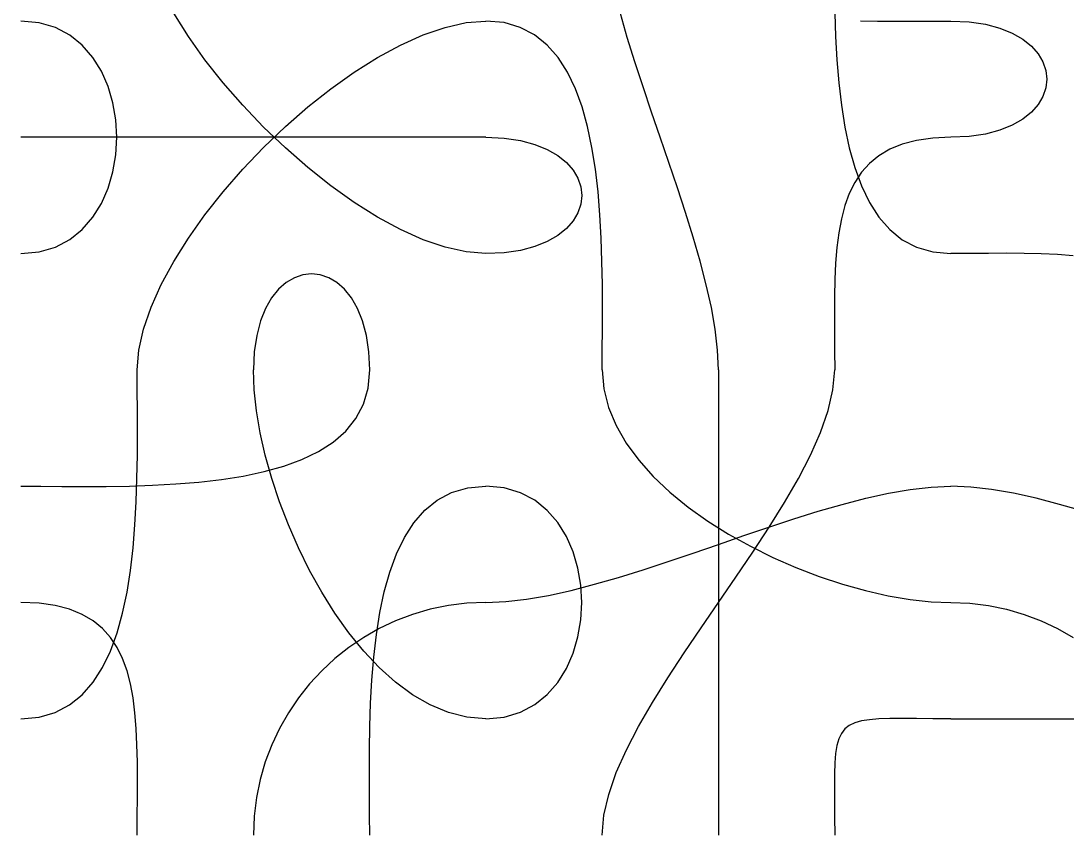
# Model space of a CAD drawing. Header units: metres. Extents: x -250 to 250, y -250 to 250.
# Drawn here: x -250 to -137.5, y -250 to -162.5 of the extents above; entities that cross this region are included whole.
import ezdxf

# ---------------------------------------------------------------- set-up
doc = ezdxf.new("R2010")
doc.units = ezdxf.units.M

msp = doc.modelspace()

# ---------------------------------------------------------------- linework, layer by layer
for p, q in [((-231.99878, -164.16374, -519.61523), (-233.57425, -161.66014, -519.61523)), ((-184.79994, -164.265, -519.61523), (-185.54681, -161.67969, -519.61523)), ((-162.48045, -161.66016, -519.61523), (-162.39873, -164.16374, -519.61523)), ((-248.0406, -162.6812, -519.61523), (-249.99997, -162.49994, -519.61523)), ((-246.28748, -163.19995, -519.61523), (-248.0406, -162.6812, -519.61523)), ((-204.39119, -163.17874, -519.61523), (-202.13321, -162.6739, -519.61523)), ((-202.13321, -162.6739, -519.61523), (-199.99994, -162.5, -519.61523)), ((-198.04791, -162.6739, -519.61523), (-199.99994, -162.5, -519.61523)), ((-196.3087, -163.17874, -519.61523), (-198.04791, -162.6739, -519.61523)), ((-159.70697, -162.48042, -519.61523), (-157.87993, -162.51996, -519.61523)), ((-157.87993, -162.51996, -519.61523), (-155.98914, -162.5295, -519.61523)), ((-155.98914, -162.5295, -519.61523), (-154.04115, -162.52121, -519.61523)), ((-154.04115, -162.52121, -519.61523), (-152.04254, -162.50731, -519.61523)), ((-152.04254, -162.50731, -519.61523), (-149.99988, -162.49997, -519.61523)), ((-150, -162.5, -519.61523), (-148.04062, -162.59062, -519.61523)), ((-148.04062, -162.59062, -519.61523), (-146.28749, -162.84999, -519.61523)), ((-146.28749, -162.84999, -519.61523), (-144.74062, -163.25937, -519.61523)), ((-244.7406, -164.0187, -519.61523), (-246.28748, -163.19995, -519.61523)), ((-243.4, -165.09996, -519.61523), (-244.7406, -164.0187, -519.61523)), ((-230.21893, -166.66547, -519.61523), (-231.99878, -164.16374, -519.61523)), ((-209.17996, -165.07999, -519.61523), (-206.74854, -163.98921, -519.61523)), ((-206.74854, -163.98921, -519.61523), (-204.39119, -163.17874, -519.61523)), ((-194.77011, -163.98921, -519.61523), (-196.3087, -163.17874, -519.61523)), ((-193.41995, -165.07999, -519.61523), (-194.77011, -163.98921, -519.61523)), ((-162.39873, -164.16374, -519.61523), (-162.26263, -166.66547, -519.61523)), ((-144.74062, -163.25937, -519.61523), (-143.4, -163.79999, -519.61523)), ((-143.4, -163.79999, -519.61523), (-142.26562, -164.45311, -519.61523)), ((-242.26561, -166.40622, -519.61523), (-243.4, -165.09996, -519.61523)), ((-211.66013, -166.42577, -519.61523), (-209.17996, -165.07999, -519.61523)), ((-192.24606, -166.42577, -519.61523), (-193.41995, -165.07999, -519.61523)), ((-183.97807, -166.90282, -519.61523), (-184.79994, -164.265, -519.61523)), ((-142.26562, -164.45311, -519.61523), (-141.3375, -165.19998, -519.61523)), ((-141.3375, -165.19998, -519.61523), (-140.61562, -166.02185, -519.61523)), ((-241.3375, -167.89998, -519.61523), (-242.26561, -166.40622, -519.61523)), ((-214.16373, -168.00124, -519.61523), (-211.66013, -166.42577, -519.61523)), ((-191.2362, -168.00124, -519.61523), (-192.24606, -166.42577, -519.61523)), ((-140.61562, -166.02185, -519.61523), (-140.09999, -166.89998, -519.61523)), ((-228.26001, -169.14, -519.61523), (-230.21893, -166.66547, -519.61523)), ((-183.09995, -169.58, -519.61523), (-183.97807, -166.90282, -519.61523)), ((-162.26263, -166.66547, -519.61523), (-162.05997, -169.14, -519.61523)), ((-140.09999, -166.89998, -519.61523), (-139.79062, -167.8156, -519.61523)), ((-240.61562, -169.54373, -519.61523), (-241.3375, -167.89998, -519.61523)), ((-216.66544, -169.78108, -519.61523), (-214.16373, -168.00124, -519.61523)), ((-190.37825, -169.78108, -519.61523), (-191.2362, -168.00124, -519.61523)), ((-139.79062, -167.8156, -519.61523), (-139.6875, -168.74997, -519.61523)), ((-240.09999, -171.29999, -519.61523), (-240.61562, -169.54373, -519.61523)), ((-226.14737, -171.56203, -519.61523), (-228.26001, -169.14, -519.61523)), ((-219.13998, -171.73999, -519.61523), (-216.66544, -169.78108, -519.61523)), ((-189.65997, -171.73999, -519.61523), (-190.37825, -169.78108, -519.61523)), ((-182.18433, -172.28345, -519.61523), (-183.09995, -169.58, -519.61523)), ((-162.05997, -169.14, -519.61523), (-161.77856, -171.56203, -519.61523)), ((-139.79062, -169.68434, -519.61523), (-140.09999, -170.59996, -519.61523)), ((-139.6875, -168.74997, -519.61523), (-139.79062, -169.68434, -519.61523)), ((-140.09999, -170.59996, -519.61523), (-140.61562, -171.47809, -519.61523)), ((-239.79062, -173.13123, -519.61523), (-240.09999, -171.29999, -519.61523)), ((-223.90627, -173.90625, -519.61523), (-226.14737, -171.56203, -519.61523)), ((-221.56201, -173.85265, -519.61523), (-219.13998, -171.73999, -519.61523)), ((-189.06918, -173.85265, -519.61523), (-189.65997, -171.73999, -519.61523)), ((-161.77856, -171.56203, -519.61523), (-161.40622, -173.90625, -519.61523)), ((-140.61562, -171.47809, -519.61523), (-141.3375, -172.29996, -519.61523)), ((-239.6875, -174.99998, -519.61523), (-239.79062, -173.13123, -519.61523)), ((-181.24997, -175, -519.61523), (-182.18433, -172.28345, -519.61523)), ((-142.26561, -173.04683, -519.61523), (-143.39998, -173.69995, -519.61523)), ((-141.3375, -172.29996, -519.61523), (-142.26561, -173.04683, -519.61523)), ((-221.56204, -176.14734, -519.61523), (-223.90627, -173.90625, -519.61523)), ((-223.90623, -176.09375, -519.61523), (-221.56201, -173.85265, -519.61523)), ((-188.59372, -176.09375, -519.61523), (-189.06918, -173.85265, -519.61523)), ((-161.40622, -173.90625, -519.61523), (-160.93074, -176.14734, -519.61523)), ((-144.7406, -174.24057, -519.61523), (-146.28748, -174.64993, -519.61523)), ((-143.39998, -173.69995, -519.61523), (-144.7406, -174.24057, -519.61523)), ((-247.87405, -174.99991, -519.61523), (-250, -174.99991, -519.61523)), ((-245.62999, -174.99992, -519.61523), (-247.87405, -174.99991, -519.61523)), ((-243.28093, -174.99994, -519.61523), (-245.62999, -174.99992, -519.61523)), ((-240.84, -174.99994, -519.61523), (-243.28093, -174.99994, -519.61523)), ((-238.32031, -174.99994, -519.61523), (-240.84, -174.99994, -519.61523)), ((-239.79062, -176.86874, -519.61523), (-239.6875, -174.99998, -519.61523)), ((-235.73499, -174.99995, -519.61523), (-238.32031, -174.99994, -519.61523)), ((-233.09718, -174.99997, -519.61523), (-235.73499, -174.99995, -519.61523)), ((-230.42, -174.99997, -519.61523), (-233.09718, -174.99997, -519.61523)), ((-227.71655, -174.99997, -519.61523), (-230.42, -174.99997, -519.61523)), ((-225, -174.99998, -519.61523), (-227.71655, -174.99997, -519.61523)), ((-222.28345, -175, -519.61523), (-225, -174.99998, -519.61523)), ((-219.58, -175, -519.61523), (-222.28345, -175, -519.61523)), ((-216.90282, -175, -519.61523), (-219.58, -175, -519.61523)), ((-214.26501, -175, -519.61523), (-216.90282, -175, -519.61523)), ((-211.67969, -175, -519.61523), (-214.26501, -175, -519.61523)), ((-209.16, -175, -519.61523), (-211.67969, -175, -519.61523)), ((-206.71906, -175, -519.61523), (-209.16, -175, -519.61523)), ((-204.37, -175, -519.61523), (-206.71906, -175, -519.61523)), ((-202.12595, -175, -519.61523), (-204.37, -175, -519.61523)), ((-200, -175, -519.61523), (-202.12595, -175, -519.61523)), ((-200, -175, -519.61523), (-198.04062, -175.09062, -519.61523)), ((-198.04062, -175.09062, -519.61523), (-196.2875, -175.35, -519.61523)), ((-196.2875, -175.35, -519.61523), (-194.74063, -175.75937, -519.61523)), ((-180.31558, -177.71657, -519.61523), (-181.24997, -175, -519.61523)), ((-153.69124, -175.32875, -519.61523), (-155.22983, -175.72984, -519.61523)), ((-151.95203, -175.08328, -519.61523), (-153.69124, -175.32875, -519.61523)), ((-150, -175, -519.61523), (-151.95203, -175.08328, -519.61523)), ((-148.0406, -174.9093, -519.61523), (-149.99997, -174.99994, -519.61523)), ((-146.28748, -174.64993, -519.61523), (-148.0406, -174.9093, -519.61523)), ((-226.14734, -178.43796, -519.61523), (-223.90623, -176.09375, -519.61523)), ((-219.14001, -178.26, -519.61523), (-221.56204, -176.14734, -519.61523)), ((-194.74063, -175.75937, -519.61523), (-193.4, -176.29999, -519.61523)), ((-193.4, -176.29999, -519.61523), (-192.26562, -176.95311, -519.61523)), ((-188.22137, -178.43796, -519.61523), (-188.59372, -176.09375, -519.61523)), ((-160.93074, -176.14734, -519.61523), (-160.33995, -178.25998, -519.61523)), ((-156.57999, -176.28, -519.61523), (-157.75389, -176.97266, -519.61523)), ((-155.22983, -175.72984, -519.61523), (-156.57999, -176.28, -519.61523)), ((-240.1, -178.69998, -519.61523), (-239.79062, -176.86874, -519.61523)), ((-192.26562, -176.95311, -519.61523), (-191.3375, -177.69998, -519.61523)), ((-191.3375, -177.69998, -519.61523), (-190.61563, -178.52185, -519.61523)), ((-179.39996, -180.42001, -519.61523), (-180.31558, -177.71657, -519.61523)), ((-157.75389, -176.97266, -519.61523), (-158.76373, -177.80124, -519.61523)), ((-240.61563, -180.45624, -519.61523), (-240.1, -178.69998, -519.61523)), ((-228.25998, -180.86, -519.61523), (-226.14734, -178.43796, -519.61523)), ((-216.66547, -180.2189, -519.61523), (-219.14001, -178.26, -519.61523)), ((-190.61563, -178.52185, -519.61523), (-190.1, -179.39996, -519.61523)), ((-187.93997, -180.86, -519.61523), (-188.22137, -178.43796, -519.61523)), ((-159.6217, -178.7592, -519.61523), (-160.33998, -179.83998, -519.61523)), ((-160.33995, -178.25998, -519.61523), (-159.62166, -180.2189, -519.61523)), ((-158.76373, -177.80124, -519.61523), (-159.6217, -178.7592, -519.61523)), ((-190.1, -179.39996, -519.61523), (-189.79062, -180.31558, -519.61523)), ((-160.33998, -179.83998, -519.61523), (-160.93076, -181.03702, -519.61523)), ((-241.3375, -182.09999, -519.61523), (-240.61563, -180.45624, -519.61523)), ((-230.2189, -183.33453, -519.61523), (-228.25998, -180.86, -519.61523)), ((-214.16376, -181.99875, -519.61523), (-216.66547, -180.2189, -519.61523)), ((-189.79062, -180.31558, -519.61523), (-189.6875, -181.24997, -519.61523)), ((-187.73734, -183.33453, -519.61523), (-187.93997, -180.86, -519.61523)), ((-178.52185, -183.0972, -519.61523), (-179.39996, -180.42001, -519.61523)), ((-160.93076, -181.03702, -519.61523), (-161.40622, -182.34372, -519.61523)), ((-159.62166, -180.2189, -519.61523), (-158.76369, -181.99873, -519.61523)), ((-242.26562, -183.59375, -519.61523), (-241.3375, -182.09999, -519.61523)), ((-211.66016, -183.57422, -519.61523), (-214.16376, -181.99875, -519.61523)), ((-189.79062, -182.18433, -519.61523), (-190.09999, -183.09995, -519.61523)), ((-189.6875, -181.24997, -519.61523), (-189.79062, -182.18433, -519.61523)), ((-158.76369, -181.99873, -519.61523), (-157.75383, -183.5742, -519.61523)), ((-231.99875, -185.83624, -519.61523), (-230.2189, -183.33453, -519.61523)), ((-190.09999, -183.09995, -519.61523), (-190.61562, -183.97807, -519.61523)), ((-187.60123, -185.83624, -519.61523), (-187.73734, -183.33453, -519.61523)), ((-177.69998, -185.735, -519.61523), (-178.52185, -183.0972, -519.61523)), ((-161.40622, -182.34372, -519.61523), (-161.77856, -183.75357, -519.61523)), ((-243.4, -184.9, -519.61523), (-242.26562, -183.59375, -519.61523)), ((-209.18001, -184.92, -519.61523), (-211.66016, -183.57422, -519.61523)), ((-190.61562, -183.97807, -519.61523), (-191.3375, -184.79994, -519.61523)), ((-161.77856, -183.75357, -519.61523), (-162.05997, -185.25996, -519.61523)), ((-157.75383, -183.5742, -519.61523), (-156.57991, -184.91998, -519.61523)), ((-244.74063, -185.98125, -519.61523), (-243.4, -184.9, -519.61523)), ((-206.7486, -186.01077, -519.61523), (-209.18001, -184.92, -519.61523)), ((-192.26561, -185.54681, -519.61523), (-193.4, -186.19994, -519.61523)), ((-191.3375, -184.79994, -519.61523), (-192.26561, -185.54681, -519.61523)), ((-162.05997, -185.25996, -519.61523), (-162.26262, -186.85635, -519.61523)), ((-156.57991, -184.91998, -519.61523), (-155.22975, -186.01077, -519.61523)), ((-246.2875, -186.79999, -519.61523), (-244.74063, -185.98125, -519.61523)), ((-233.57422, -188.33984, -519.61523), (-231.99875, -185.83624, -519.61523)), ((-204.39127, -186.82126, -519.61523), (-206.7486, -186.01077, -519.61523)), ((-193.4, -186.19994, -519.61523), (-194.7406, -186.74055, -519.61523)), ((-187.51952, -188.33984, -519.61523), (-187.60123, -185.83624, -519.61523)), ((-176.95311, -188.32031, -519.61523), (-177.69998, -185.735, -519.61523)), ((-155.22975, -186.01077, -519.61523), (-153.69115, -186.82123, -519.61523)), ((-250, -187.5, -519.61523), (-248.04062, -187.31876, -519.61523)), ((-248.04062, -187.31876, -519.61523), (-246.2875, -186.79999, -519.61523)), ((-202.13329, -187.3261, -519.61523), (-204.39127, -186.82126, -519.61523)), ((-200, -187.5, -519.61523), (-202.13329, -187.3261, -519.61523)), ((-198.0406, -187.4093, -519.61523), (-199.99997, -187.49991, -519.61523)), ((-196.28748, -187.14993, -519.61523), (-198.0406, -187.4093, -519.61523)), ((-194.7406, -186.74055, -519.61523), (-196.28748, -187.14993, -519.61523)), ((-162.26262, -186.85635, -519.61523), (-162.39871, -188.5362, -519.61523)), ((-153.69115, -186.82123, -519.61523), (-151.95192, -187.32608, -519.61523)), ((-151.95192, -187.32608, -519.61523), (-149.99988, -187.49998, -519.61523)), ((-147.95732, -187.49261, -519.61523), (-149.99998, -187.49997, -519.61523)), ((-145.95872, -187.47873, -519.61523), (-147.95732, -187.49261, -519.61523)), ((-144.01076, -187.47044, -519.61523), (-145.95872, -187.47873, -519.61523)), ((-142.11998, -187.47998, -519.61523), (-144.01076, -187.47044, -519.61523)), ((-140.29295, -187.5195, -519.61523), (-142.11998, -187.47998, -519.61523)), ((-138.53624, -187.60123, -519.61523), (-140.29295, -187.5195, -519.61523)), ((-136.8564, -187.73732, -519.61523), (-138.53624, -187.60123, -519.61523)), ((-234.91998, -190.82, -519.61523), (-233.57422, -188.33984, -519.61523)), ((-187.47998, -190.82, -519.61523), (-187.51952, -188.33984, -519.61523)), ((-176.29999, -190.84, -519.61523), (-176.95311, -188.32031, -519.61523)), ((-162.39871, -188.5362, -519.61523), (-162.48042, -190.29291, -519.61523)), ((-220.6, -190.09999, -519.61523), (-221.47812, -190.61562, -519.61523)), ((-219.68437, -189.79062, -519.61523), (-220.6, -190.09999, -519.61523)), ((-218.75, -189.6875, -519.61523), (-219.68437, -189.79062, -519.61523)), ((-217.81563, -189.79062, -519.61523), (-218.75, -189.6875, -519.61523)), ((-216.9, -190.1, -519.61523), (-217.81563, -189.79062, -519.61523)), ((-216.02188, -190.61563, -519.61523), (-216.9, -190.1, -519.61523)), ((-236.01077, -193.2514, -519.61523), (-234.91998, -190.82, -519.61523)), ((-221.47812, -190.61562, -519.61523), (-222.29999, -191.3375, -519.61523)), ((-215.2, -191.3375, -519.61523), (-216.02188, -190.61563, -519.61523)), ((-187.47046, -193.2514, -519.61523), (-187.47998, -190.82, -519.61523)), ((-175.75937, -193.28094, -519.61523), (-176.29999, -190.84, -519.61523)), ((-162.48042, -190.29291, -519.61523), (-162.51996, -192.11993, -519.61523)), ((-223.04688, -192.26561, -519.61523), (-223.69998, -193.4, -519.61523)), ((-222.29999, -191.3375, -519.61523), (-223.04688, -192.26561, -519.61523)), ((-214.45312, -192.26562, -519.61523), (-215.2, -191.3375, -519.61523)), ((-213.8, -193.4, -519.61523), (-214.45312, -192.26562, -519.61523)), ((-162.51996, -192.11993, -519.61523), (-162.5295, -194.01071, -519.61523)), ((-236.82124, -195.60875, -519.61523), (-236.01077, -193.2514, -519.61523)), ((-223.69998, -193.4, -519.61523), (-224.24062, -194.7406, -519.61523)), ((-213.25937, -194.74063, -519.61523), (-213.8, -193.4, -519.61523)), ((-187.47874, -195.60875, -519.61523), (-187.47046, -193.2514, -519.61523)), ((-175.35, -195.63, -519.61523), (-175.75937, -193.28094, -519.61523)), ((-162.5295, -194.01071, -519.61523), (-162.52121, -195.95868, -519.61523)), ((-237.3261, -197.86673, -519.61523), (-236.82124, -195.60875, -519.61523)), ((-224.24062, -194.7406, -519.61523), (-224.65, -196.28748, -519.61523)), ((-212.85, -196.2875, -519.61523), (-213.25937, -194.74063, -519.61523)), ((-187.49265, -197.86673, -519.61523), (-187.47874, -195.60875, -519.61523)), ((-175.09062, -197.87405, -519.61523), (-175.35, -195.63, -519.61523)), ((-224.65, -196.28748, -519.61523), (-224.90936, -198.0406, -519.61523)), ((-212.59062, -198.04062, -519.61523), (-212.85, -196.2875, -519.61523)), ((-162.52121, -195.95868, -519.61523), (-162.50731, -197.95726, -519.61523)), ((-237.5, -200, -519.61523), (-237.3261, -197.86673, -519.61523)), ((-187.5, -200, -519.61523), (-187.49265, -197.86673, -519.61523)), ((-175, -200, -519.61523), (-175.09062, -197.87405, -519.61523)), ((-162.50731, -197.95726, -519.61523), (-162.49997, -199.99991, -519.61523)), ((-224.90936, -198.0406, -519.61523), (-224.99998, -199.99997, -519.61523)), ((-212.5, -200, -519.61523), (-212.59062, -198.04062, -519.61523)), ((-237.49266, -202.13321, -519.61523), (-237.5, -199.99994, -519.61523)), ((-224.91672, -202.13321, -519.61523), (-225, -199.99994, -519.61523)), ((-212.67389, -201.95203, -519.61523), (-212.49997, -199.99998, -519.61523)), ((-187.5, -200, -519.61523), (-187.3261, -202.04266, -519.61523)), ((-175, -200, -519.61523), (-175, -202.12595, -519.61523)), ((-162.6812, -202.12592, -519.61523), (-162.49994, -199.99997, -519.61523)), ((-237.47876, -204.39119, -519.61523), (-237.49266, -202.13321, -519.61523)), ((-224.67126, -204.39119, -519.61523), (-224.91672, -202.13321, -519.61523)), ((-213.17873, -203.69124, -519.61523), (-212.67389, -201.95203, -519.61523)), ((-187.3261, -202.04266, -519.61523), (-186.82126, -204.04126, -519.61523)), ((-175, -202.12595, -519.61523), (-175, -204.37, -519.61523)), ((-163.19995, -204.36996, -519.61523), (-162.6812, -202.12592, -519.61523)), ((-237.47047, -206.74854, -519.61523), (-237.47876, -204.39119, -519.61523)), ((-224.27017, -206.74854, -519.61523), (-224.67126, -204.39119, -519.61523)), ((-213.9892, -205.22983, -519.61523), (-213.17873, -203.69124, -519.61523)), ((-186.82126, -204.04126, -519.61523), (-186.01077, -205.98923, -519.61523)), ((-175, -204.37, -519.61523), (-175, -206.71906, -519.61523)), ((-164.0187, -206.71904, -519.61523), (-163.19995, -204.36996, -519.61523)), ((-215.07999, -206.57999, -519.61523), (-213.9892, -205.22983, -519.61523)), ((-237.48001, -209.17996, -519.61523), (-237.47047, -206.74854, -519.61523)), ((-223.72, -209.17996, -519.61523), (-224.27017, -206.74854, -519.61523)), ((-216.42575, -207.7539, -519.61523), (-215.07999, -206.57999, -519.61523)), ((-186.01077, -205.98923, -519.61523), (-184.92, -207.88, -519.61523)), ((-175, -206.71906, -519.61523), (-175, -209.16, -519.61523)), ((-165.09996, -209.15997, -519.61523), (-164.0187, -206.71904, -519.61523)), ((-218.00122, -208.76373, -519.61523), (-216.42575, -207.7539, -519.61523)), ((-184.92, -207.88, -519.61523), (-183.57422, -209.70703, -519.61523)), ((-237.51953, -211.66013, -519.61523), (-237.48001, -209.17996, -519.61523)), ((-223.02734, -211.66013, -519.61523), (-223.72, -209.17996, -519.61523)), ((-219.78107, -209.6217, -519.61523), (-218.00122, -208.76373, -519.61523)), ((-175, -209.16, -519.61523), (-175, -211.67969, -519.61523)), ((-166.40622, -211.67967, -519.61523), (-165.09996, -209.15997, -519.61523)), ((-223.85263, -210.93079, -519.61523), (-221.73999, -210.34, -519.61523)), ((-221.73999, -210.34, -519.61523), (-219.78107, -209.6217, -519.61523)), ((-183.57422, -209.70703, -519.61523), (-181.99875, -211.46376, -519.61523)), ((-228.43796, -211.7786, -519.61523), (-226.09373, -211.40625, -519.61523)), ((-226.09373, -211.40625, -519.61523), (-223.85263, -210.93079, -519.61523)), ((-181.99875, -211.46376, -519.61523), (-180.2189, -213.14362, -519.61523)), ((-250, -212.5, -519.61523), (-247.86671, -212.50735, -519.61523)), ((-247.86671, -212.50735, -519.61523), (-245.60875, -212.52126, -519.61523)), ((-245.60875, -212.52126, -519.61523), (-243.2514, -212.52954, -519.61523)), ((-243.2514, -212.52954, -519.61523), (-240.81999, -212.52, -519.61523)), ((-240.81999, -212.52, -519.61523), (-238.33984, -212.48047, -519.61523)), ((-238.33984, -212.48047, -519.61523), (-235.83624, -212.39876, -519.61523)), ((-237.60126, -214.16373, -519.61523), (-237.51953, -211.66013, -519.61523)), ((-235.83624, -212.39876, -519.61523), (-233.33453, -212.26266, -519.61523)), ((-233.33453, -212.26266, -519.61523), (-230.85999, -212.06, -519.61523)), ((-230.85999, -212.06, -519.61523), (-228.43796, -211.7786, -519.61523)), ((-222.19876, -214.16373, -519.61523), (-223.02734, -211.66013, -519.61523)), ((-201.95203, -212.67389, -519.61523), (-199.99998, -212.49997, -519.61523)), ((-198.0406, -212.68121, -519.61523), (-199.99997, -212.49995, -519.61523)), ((-175, -211.67969, -519.61523), (-175, -214.26501, -519.61523)), ((-167.89998, -214.26498, -519.61523), (-166.40622, -211.67967, -519.61523)), ((-154.37001, -212.85, -519.61523), (-152.12595, -212.59062, -519.61523)), ((-152.12595, -212.59062, -519.61523), (-150, -212.5, -519.61523)), ((-147.874, -212.59062, -519.61523), (-149.99992, -212.5, -519.61523)), ((-145.62993, -212.85, -519.61523), (-147.874, -212.59062, -519.61523)), ((-205.22983, -213.9892, -519.61523), (-203.69124, -213.17873, -519.61523)), ((-203.69124, -213.17873, -519.61523), (-201.95203, -212.67389, -519.61523)), ((-196.28748, -213.19995, -519.61523), (-198.0406, -212.68121, -519.61523)), ((-194.7406, -214.0187, -519.61523), (-196.28748, -213.19995, -519.61523)), ((-180.2189, -213.14362, -519.61523), (-178.26, -214.74002, -519.61523)), ((-159.16, -213.8, -519.61523), (-156.71907, -213.25937, -519.61523)), ((-156.71907, -213.25937, -519.61523), (-154.37001, -212.85, -519.61523)), ((-143.28087, -213.25937, -519.61523), (-145.62993, -212.85, -519.61523)), ((-140.83994, -213.8, -519.61523), (-143.28087, -213.25937, -519.61523)), ((-237.73735, -216.66544, -519.61523), (-237.60126, -214.16373, -519.61523)), ((-221.24078, -216.66544, -519.61523), (-222.19876, -214.16373, -519.61523)), ((-206.57999, -215.07999, -519.61523), (-205.22983, -213.9892, -519.61523)), ((-193.4, -215.09998, -519.61523), (-194.7406, -214.0187, -519.61523)), ((-178.26, -214.74002, -519.61523), (-176.14734, -216.24643, -519.61523)), ((-175, -214.26501, -519.61523), (-175, -216.90282, -519.61523)), ((-169.54373, -216.9028, -519.61523), (-167.89998, -214.26498, -519.61523)), ((-164.265, -215.2, -519.61523), (-161.67969, -214.45312, -519.61523)), ((-161.67969, -214.45312, -519.61523), (-159.16, -213.8, -519.61523)), ((-138.32025, -214.45312, -519.61523), (-140.83994, -213.8, -519.61523)), ((-135.73494, -215.2, -519.61523), (-138.32025, -214.45312, -519.61523)), ((-207.7539, -216.42575, -519.61523), (-206.57999, -215.07999, -519.61523)), ((-192.26561, -216.40622, -519.61523), (-193.4, -215.09998, -519.61523)), ((-166.90282, -216.02188, -519.61523), (-164.265, -215.2, -519.61523)), ((-237.94, -219.13998, -519.61523), (-237.73735, -216.66544, -519.61523)), ((-220.16, -219.13998, -519.61523), (-221.24078, -216.66544, -519.61523)), ((-208.76373, -218.00122, -519.61523), (-207.7539, -216.42575, -519.61523)), ((-191.3375, -217.89996, -519.61523), (-192.26561, -216.40622, -519.61523)), ((-176.14734, -216.24643, -519.61523), (-173.90625, -217.65627, -519.61523)), ((-175, -216.90282, -519.61523), (-175, -219.58, -519.61523)), ((-172.28345, -217.81563, -519.61523), (-169.58, -216.9, -519.61523)), ((-171.29999, -219.57999, -519.61523), (-169.54373, -216.9028, -519.61523)), ((-169.58, -216.9, -519.61523), (-166.90282, -216.02188, -519.61523)), ((-209.6217, -219.78107, -519.61523), (-208.76373, -218.00122, -519.61523)), ((-190.61562, -219.54373, -519.61523), (-191.3375, -217.89996, -519.61523)), ((-175, -218.75, -519.61523), (-172.28345, -217.81563, -519.61523)), ((-173.90625, -217.65627, -519.61523), (-171.56203, -218.96298, -519.61523)), ((-238.2214, -221.56201, -519.61523), (-237.94, -219.13998, -519.61523)), ((-218.96298, -221.56201, -519.61523), (-220.16, -219.13998, -519.61523)), ((-177.71657, -219.68437, -519.61523), (-175, -218.75, -519.61523)), ((-171.56203, -218.96298, -519.61523), (-169.14, -220.16, -519.61523)), ((-210.34, -221.73999, -519.61523), (-209.6217, -219.78107, -519.61523)), ((-190.09999, -221.29999, -519.61523), (-190.61562, -219.54373, -519.61523)), ((-180.42001, -220.6, -519.61523), (-177.71657, -219.68437, -519.61523)), ((-175, -219.58, -519.61523), (-175, -222.28345, -519.61523)), ((-173.13123, -222.28343, -519.61523), (-171.29999, -219.57999, -519.61523)), ((-169.14, -220.16, -519.61523), (-166.66547, -221.24078, -519.61523)), ((-238.59375, -223.90623, -519.61523), (-238.2214, -221.56201, -519.61523)), ((-217.65627, -223.90623, -519.61523), (-218.96298, -221.56201, -519.61523)), ((-189.79062, -223.13123, -519.61523), (-190.09999, -221.29999, -519.61523)), ((-185.735, -222.3, -519.61523), (-183.0972, -221.47812, -519.61523)), ((-183.0972, -221.47812, -519.61523), (-180.42001, -220.6, -519.61523)), ((-166.66547, -221.24078, -519.61523), (-164.16374, -222.19876, -519.61523)), ((-210.93079, -223.85263, -519.61523), (-210.34, -221.73999, -519.61523)), ((-188.32031, -223.04688, -519.61523), (-185.735, -222.3, -519.61523)), ((-175, -222.28345, -519.61523), (-174.99998, -225, -519.61523)), ((-174.99998, -225, -519.61523), (-173.13123, -222.28343, -519.61523)), ((-164.16374, -222.19876, -519.61523), (-161.66014, -223.02734, -519.61523)), ((-211.40625, -226.09373, -519.61523), (-210.93079, -223.85263, -519.61523)), ((-193.28094, -224.24063, -519.61523), (-190.84, -223.7, -519.61523)), ((-190.84, -223.7, -519.61523), (-188.32031, -223.04688, -519.61523)), ((-189.6875, -224.99998, -519.61523), (-189.79062, -223.13123, -519.61523)), ((-161.66014, -223.02734, -519.61523), (-159.17998, -223.72, -519.61523)), ((-159.17998, -223.72, -519.61523), (-156.74857, -224.27017, -519.61523)), ((-239.06921, -226.14734, -519.61523), (-238.59375, -223.90623, -519.61523)), ((-216.24643, -226.14734, -519.61523), (-217.65627, -223.90623, -519.61523)), ((-200, -225, -519.61523), (-197.87405, -224.90938, -519.61523)), ((-197.87405, -224.90938, -519.61523), (-195.63, -224.65, -519.61523)), ((-195.63, -224.65, -519.61523), (-193.28094, -224.24063, -519.61523)), ((-156.74857, -224.27017, -519.61523), (-154.39122, -224.67126, -519.61523)), ((-154.39122, -224.67126, -519.61523), (-152.13324, -224.91672, -519.61523)), ((-152.13324, -224.91672, -519.61523), (-149.99995, -225, -519.61523)), ((-248.04791, -225.08327, -519.61523), (-249.99994, -224.99998, -519.61523)), ((-246.3087, -225.32874, -519.61523), (-248.04791, -225.08327, -519.61523)), ((-244.77011, -225.72983, -519.61523), (-246.3087, -225.32874, -519.61523)), ((-243.41997, -226.28, -519.61523), (-244.77011, -225.72983, -519.61523)), ((-211.7786, -228.43796, -519.61523), (-211.40625, -226.09373, -519.61523)), ((-205.98923, -225.72984, -519.61523), (-207.88, -226.28, -519.61523)), ((-204.04126, -225.32875, -519.61523), (-205.98923, -225.72984, -519.61523)), ((-202.04266, -225.08328, -519.61523), (-204.04126, -225.32875, -519.61523)), ((-200, -225, -519.61523), (-202.04266, -225.08328, -519.61523)), ((-189.79062, -226.86874, -519.61523), (-189.6875, -224.99998, -519.61523)), ((-176.86874, -227.71655, -519.61523), (-174.99998, -225, -519.61523)), ((-174.99998, -225, -519.61523), (-174.99997, -227.71655, -519.61523)), ((-150, -225, -519.61523), (-147.95734, -225.08328, -519.61523)), ((-147.95734, -225.08328, -519.61523), (-145.95874, -225.32875, -519.61523)), ((-145.95874, -225.32875, -519.61523), (-144.01077, -225.72984, -519.61523)), ((-144.01077, -225.72984, -519.61523), (-142.12, -226.28, -519.61523)), ((-242.24606, -226.97266, -519.61523), (-243.41997, -226.28, -519.61523)), ((-241.23622, -227.80124, -519.61523), (-242.24606, -226.97266, -519.61523)), ((-239.66, -228.25998, -519.61523), (-239.06921, -226.14734, -519.61523)), ((-214.74002, -228.25998, -519.61523), (-216.24643, -226.14734, -519.61523)), ((-209.70703, -226.97266, -519.61523), (-211.46376, -227.80124, -519.61523)), ((-207.88, -226.28, -519.61523), (-209.70703, -226.97266, -519.61523)), ((-190.1, -228.69998, -519.61523), (-189.79062, -226.86874, -519.61523)), ((-142.12, -226.28, -519.61523), (-140.29297, -226.97266, -519.61523)), ((-140.29297, -226.97266, -519.61523), (-138.53625, -227.80124, -519.61523)), ((-240.37827, -228.75922, -519.61523), (-241.23622, -227.80124, -519.61523)), ((-240.37828, -230.2189, -519.61523), (-239.66, -228.25998, -519.61523)), ((-213.14362, -230.2189, -519.61523), (-214.74002, -228.25998, -519.61523)), ((-211.46376, -227.80124, -519.61523), (-213.14362, -228.75922, -519.61523)), ((-178.69998, -230.42, -519.61523), (-176.86874, -227.71655, -519.61523)), ((-174.99997, -227.71655, -519.61523), (-174.99997, -230.42, -519.61523)), ((-138.53625, -227.80124, -519.61523), (-136.85641, -228.75922, -519.61523)), ((-239.65997, -229.84, -519.61523), (-240.37827, -228.75922, -519.61523)), ((-213.14362, -228.75922, -519.61523), (-214.74002, -229.84, -519.61523)), ((-212.06, -230.85999, -519.61523), (-211.7786, -228.43796, -519.61523)), ((-190.61563, -230.45624, -519.61523), (-190.1, -228.69998, -519.61523)), ((-241.23625, -231.99875, -519.61523), (-240.37828, -230.2189, -519.61523)), ((-239.0692, -231.03703, -519.61523), (-239.65997, -229.84, -519.61523)), ((-214.74002, -229.84, -519.61523), (-216.24643, -231.03702, -519.61523)), ((-211.46376, -231.99875, -519.61523), (-213.14362, -230.2189, -519.61523)), ((-191.3375, -232.09999, -519.61523), (-190.61563, -230.45624, -519.61523)), ((-180.45624, -233.09718, -519.61523), (-178.69998, -230.42, -519.61523)), ((-174.99997, -230.42, -519.61523), (-174.99997, -233.09718, -519.61523)), ((-238.59373, -232.34375, -519.61523), (-239.0692, -231.03703, -519.61523)), ((-216.24643, -231.03702, -519.61523), (-217.65627, -232.34375, -519.61523)), ((-212.26266, -233.33453, -519.61523), (-212.06, -230.85999, -519.61523)), ((-242.2461, -233.57422, -519.61523), (-241.23625, -231.99875, -519.61523)), ((-238.22139, -233.7536, -519.61523), (-238.59373, -232.34375, -519.61523)), ((-217.65627, -232.34375, -519.61523), (-218.96298, -233.75359, -519.61523)), ((-209.70703, -233.57422, -519.61523), (-211.46376, -231.99875, -519.61523)), ((-192.26562, -233.59375, -519.61523), (-191.3375, -232.09999, -519.61523)), ((-243.42, -234.91998, -519.61523), (-242.2461, -233.57422, -519.61523)), ((-237.93999, -235.26001, -519.61523), (-238.22139, -233.7536, -519.61523)), ((-218.96298, -233.75359, -519.61523), (-220.16, -235.25998, -519.61523)), ((-212.39876, -235.83624, -519.61523), (-212.26266, -233.33453, -519.61523)), ((-207.88, -234.91998, -519.61523), (-209.70703, -233.57422, -519.61523)), ((-193.4, -234.9, -519.61523), (-192.26562, -233.59375, -519.61523)), ((-182.09999, -235.73499, -519.61523), (-180.45624, -233.09718, -519.61523)), ((-174.99997, -233.09718, -519.61523), (-174.99995, -235.73499, -519.61523)), ((-244.77016, -236.01077, -519.61523), (-243.42, -234.91998, -519.61523)), ((-205.98923, -236.01077, -519.61523), (-207.88, -234.91998, -519.61523)), ((-194.74063, -235.98125, -519.61523), (-193.4, -234.9, -519.61523)), ((-246.30875, -236.82124, -519.61523), (-244.77016, -236.01077, -519.61523)), ((-237.73734, -236.85641, -519.61523), (-237.93999, -235.26001, -519.61523)), ((-220.16, -235.25998, -519.61523), (-221.24078, -236.85638, -519.61523)), ((-212.48047, -238.33984, -519.61523), (-212.39876, -235.83624, -519.61523)), ((-204.04126, -236.82124, -519.61523), (-205.98923, -236.01077, -519.61523)), ((-196.2875, -236.8, -519.61523), (-194.74063, -235.98125, -519.61523)), ((-183.59375, -238.32031, -519.61523), (-182.09999, -235.73499, -519.61523)), ((-174.99995, -235.73499, -519.61523), (-174.99994, -238.32031, -519.61523)), ((-250, -237.5, -519.61523), (-248.04797, -237.3261, -519.61523)), ((-248.04797, -237.3261, -519.61523), (-246.30875, -236.82124, -519.61523)), ((-237.60124, -238.53625, -519.61523), (-237.73734, -236.85641, -519.61523)), ((-221.24078, -236.85638, -519.61523), (-222.19876, -238.53622, -519.61523)), ((-202.04266, -237.3261, -519.61523), (-204.04126, -236.82124, -519.61523)), ((-200, -237.5, -519.61523), (-202.04266, -237.3261, -519.61523)), ((-200, -237.5, -519.61523), (-198.04062, -237.31876, -519.61523)), ((-198.04062, -237.31876, -519.61523), (-196.2875, -236.8, -519.61523)), ((-212.52, -240.81999, -519.61523), (-212.48047, -238.33984, -519.61523)), ((-184.9, -240.84, -519.61523), (-183.59375, -238.32031, -519.61523)), ((-174.99994, -238.32031, -519.61523), (-174.99994, -240.84, -519.61523)), ((-160.93076, -238.22139, -519.61523), (-161.40622, -238.59373, -519.61523)), ((-160.33998, -237.93999, -519.61523), (-160.93076, -238.22139, -519.61523)), ((-159.6217, -237.73734, -519.61523), (-160.33998, -237.93999, -519.61523)), ((-158.76373, -237.60124, -519.61523), (-159.6217, -237.73734, -519.61523)), ((-157.75389, -237.51953, -519.61523), (-158.76373, -237.60124, -519.61523)), ((-156.57999, -237.48, -519.61523), (-157.75389, -237.51953, -519.61523)), ((-155.22983, -237.47046, -519.61523), (-156.57999, -237.48, -519.61523)), ((-153.69124, -237.47874, -519.61523), (-155.22983, -237.47046, -519.61523)), ((-151.95203, -237.49266, -519.61523), (-153.69124, -237.47874, -519.61523)), ((-150, -237.5, -519.61523), (-151.95203, -237.49266, -519.61523)), ((-150, -237.5, -519.61523), (-147.87407, -237.5, -519.61523)), ((-147.87407, -237.5, -519.61523), (-145.63, -237.5, -519.61523)), ((-145.63, -237.5, -519.61523), (-143.28094, -237.5, -519.61523)), ((-143.28094, -237.5, -519.61523), (-140.84001, -237.5, -519.61523)), ((-140.84001, -237.5, -519.61523), (-138.32033, -237.5, -519.61523)), ((-138.32033, -237.5, -519.61523), (-135.73502, -237.5, -519.61523)), ((-237.51953, -240.29297, -519.61523), (-237.60124, -238.53625, -519.61523)), ((-222.19876, -238.53622, -519.61523), (-223.02734, -240.29295, -519.61523)), ((-161.77856, -239.0692, -519.61523), (-162.05997, -239.65997, -519.61523)), ((-161.40622, -238.59373, -519.61523), (-161.77856, -239.0692, -519.61523)), ((-237.48, -242.12, -519.61523), (-237.51953, -240.29297, -519.61523)), ((-223.02734, -240.29295, -519.61523), (-223.72, -242.11998, -519.61523)), ((-162.26262, -240.37827, -519.61523), (-162.39871, -241.23622, -519.61523)), ((-162.05997, -239.65997, -519.61523), (-162.26262, -240.37827, -519.61523)), ((-212.52954, -243.2514, -519.61523), (-212.52, -240.81999, -519.61523)), ((-185.98125, -243.28093, -519.61523), (-184.9, -240.84, -519.61523)), ((-174.99994, -240.84, -519.61523), (-174.99994, -243.28093, -519.61523)), ((-162.39871, -241.23622, -519.61523), (-162.48042, -242.24606, -519.61523)), ((-237.47046, -244.01079, -519.61523), (-237.48, -242.12, -519.61523)), ((-223.72, -242.11998, -519.61523), (-224.27017, -244.01076, -519.61523)), ((-162.48042, -242.24606, -519.61523), (-162.51996, -243.41997, -519.61523)), ((-237.47874, -245.95876, -519.61523), (-237.47046, -244.01079, -519.61523)), ((-224.27017, -244.01076, -519.61523), (-224.67126, -245.95872, -519.61523)), ((-212.52126, -245.60875, -519.61523), (-212.52954, -243.2514, -519.61523)), ((-186.79999, -245.63, -519.61523), (-185.98125, -243.28093, -519.61523)), ((-174.99994, -243.28093, -519.61523), (-174.99992, -245.62999, -519.61523)), ((-162.51996, -243.41997, -519.61523), (-162.5295, -244.77011, -519.61523)), ((-162.5295, -244.77011, -519.61523), (-162.52121, -246.3087, -519.61523)), ((-237.49266, -247.95734, -519.61523), (-237.47874, -245.95876, -519.61523)), ((-224.67126, -245.95872, -519.61523), (-224.91672, -247.95732, -519.61523)), ((-212.50735, -247.86671, -519.61523), (-212.52126, -245.60875, -519.61523)), ((-187.31876, -247.87405, -519.61523), (-186.79999, -245.63, -519.61523)), ((-174.99992, -245.62999, -519.61523), (-174.99991, -247.87405, -519.61523)), ((-162.52121, -246.3087, -519.61523), (-162.50731, -248.04791, -519.61523)), ((-237.5, -250, -519.61523), (-237.49266, -247.95734, -519.61523)), ((-224.91672, -247.95732, -519.61523), (-225, -249.99997, -519.61523)), ((-212.5, -250, -519.61523), (-212.50735, -247.86671, -519.61523)), ((-187.5, -250, -519.61523), (-187.31876, -247.87405, -519.61523)), ((-174.99991, -247.87405, -519.61523), (-174.99991, -250, -519.61523)), ((-162.50731, -248.04791, -519.61523), (-162.49997, -249.99994, -519.61523))]:
    msp.add_line(p, q)

doc.saveas('drawing.dxf')
